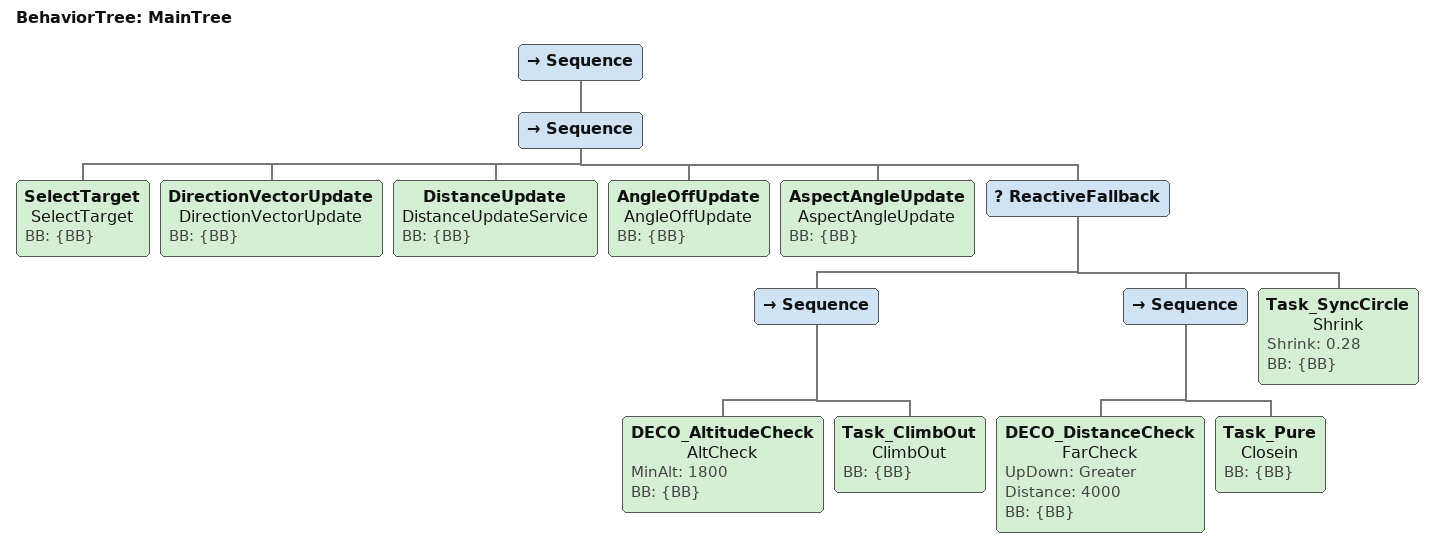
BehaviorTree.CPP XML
<root main_tree_to_execute = "MainTree">

  <!-- 스파링 전용 상대기체: 싱크+반경축소: 원써클 싱크 상태에서 나선형으로 조여든다(사용자 기동 사양 그대로) -->

  <BehaviorTree ID="MainTree">
    <Sequence>
      <Sequence>
        <SelectTarget name="SelectTarget" BB="{BB}"/>
        <DirectionVectorUpdate name="DirectionVectorUpdate" BB="{BB}"/>
        <DistanceUpdate name="DistanceUpdateService" BB="{BB}"/>
        <AngleOffUpdate name="AngleOffUpdate" BB="{BB}"/>
        <AspectAngleUpdate name="AspectAngleUpdate" BB="{BB}"/>

        <ReactiveFallback>
          <Sequence>
            <DECO_AltitudeCheck name="AltCheck" MinAlt="1800" BB="{BB}"/>
            <Task_ClimbOut name="ClimbOut" BB="{BB}"/>
          </Sequence>
          <Sequence>
            <DECO_DistanceCheck name="FarCheck" UpDown="Greater" Distance="4000" BB="{BB}"/>
            <Task_Pure name="Closein" BB="{BB}"/>
          </Sequence>
          <Task_SyncCircle name="Shrink" Shrink="0.28" BB="{BB}"/>
        </ReactiveFallback>
      </Sequence>
    </Sequence>
  </BehaviorTree>

</root>
